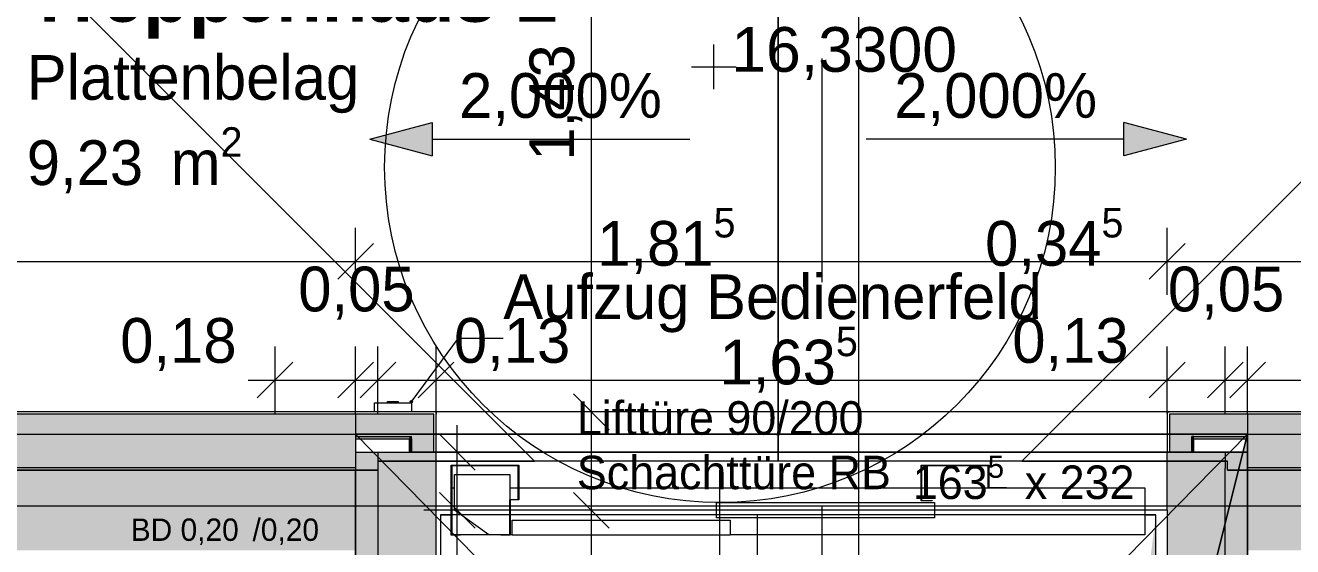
# Model space of a CAD drawing. Header units: metres. Extents: x -3 to 205, y -18 to 45.
# Drawn here: x 39.537 to 42.371, y -4.095 to -2.929 of the extents above; entities that cross this region are included whole.
import ezdxf

# ---------------------------------------------------------------- set-up
doc = ezdxf.new("R2010")
doc.units = ezdxf.units.M
doc.header["$MEASUREMENT"] = 0
doc.linetypes.add('Schnittlinie', pattern=[0.006, 0.003, -0.0015, 0, -0.0015])
doc.linetypes.add('Untersicht', pattern=[0.001, 0.0005, -0.0005])
for name, color, linetype in [('1._1.Stock  PP STG2_4_000 Achsraster', 7, 'Continuous'), ('1._1.Stock  PP STG2_4_110 Wand Aussen', 7, 'Continuous'), ('1._1.Stock  PP STG2_4_210 Decke', 7, 'Continuous'), ('1._1.Stock  PP STG2_4_221 Bodenaufbau - Abdichtung', 7, 'Continuous'), ('1._1.Stock  PP STG2_4_221 Bodenaufbau - Terrassenbelag', 7, 'Continuous'), ('1._1.Stock  PP STG2_4_270 Deckendurchbruchsymbol', 7, 'Continuous'), ('1._1.Stock  PP STG2_4_430 Aufzug', 7, 'Continuous'), ('1._1.Stock  PP STG2_4_810 Raum', 7, 'Continuous'), ('1._1.Stock  PP STG2_4_851 Marker Schnitt', 7, 'Continuous'), ('1._1.Stock  PP STG2_4_870 Dokumentation allgemein', 7, 'Continuous'), ('1._1.Stock  PP STG2_4_910 Allgemein Lageplan Höhen', 7, 'Continuous'), ('1._1.Stock  PP STG2_4_950 Polierplan Bemaßung', 7, 'Continuous')]:
    doc.layers.add(name, color=color, linetype=linetype)
doc.styles.add('ERSTELLTER_STIL_1', font='arial.ttf')
doc.styles.add('ERSTELLTER_STIL_2', font='')
doc.styles.add('ERSTELLTER_STIL_6', font='')
doc.styles.get('ERSTELLTER_STIL_2').set_extended_font_data('Eurostile')
doc.styles.get('ERSTELLTER_STIL_6').set_extended_font_data('Eurostile', bold=True)

msp = doc.modelspace()

# ---------------------------------------------------------------- hatches: boundary and pattern name
at = {"layer": '1._1.Stock  PP STG2_4_110 Wand Aussen', "linetype": 'Continuous', "lineweight": 13, "true_color": 0xff6400}
for points in [[(37.83, -3.9187), (40.275, -3.9187), (40.275, -3.7987), (37.83, -3.7987)], [(40.4, -3.7987), (40.275, -3.7987), (40.275, -3.8487), (40.4, -3.8487)], [(40.4, -3.8487), (40.45, -3.8487), (40.45, -3.7987)], [(40.4, -3.8487), (40.45, -3.7987), (40.4, -3.7987)], [(42.145, -3.7987), (42.095, -3.7987), (42.145, -3.8487)], [(42.145, -3.8487), (42.095, -3.7987), (42.095, -3.8487)], [(42.145, -3.8487), (42.27, -3.8487), (42.27, -3.7987), (42.145, -3.7987)], [(42.435, -3.7987), (42.27, -3.7987), (42.27, -3.9187), (42.435, -3.9187)], [(40.4, -3.8487), (40.4, -3.8837), (40.45, -3.8837), (40.45, -3.8487)], [(42.095, -3.8487), (42.095, -3.8837), (42.145, -3.8837), (42.145, -3.8487)]]:
    msp.add_hatch(color=30, dxfattribs=at).paths.add_polyline_path(points)
at = {"layer": '1._1.Stock  PP STG2_4_110 Wand Aussen', "linetype": 'Continuous', "lineweight": 0, "true_color": 0x373737}
for points in [[(40.395, -3.8487), (40.275, -3.8487), (40.275, -3.8537), (40.395, -3.8537)], [(40.395, -3.8537), (40.4, -3.8537), (40.4, -3.8487)], [(40.395, -3.8537), (40.4, -3.8487), (40.395, -3.8487)], [(40.395, -3.8537), (40.395, -3.8837), (40.4, -3.8837), (40.4, -3.8537)], [(42.15, -3.8487), (42.145, -3.8487), (42.15, -3.8537)], [(42.15, -3.8537), (42.145, -3.8487), (42.145, -3.8537)], [(42.145, -3.8537), (42.145, -3.8837), (42.15, -3.8837), (42.15, -3.8537)], [(42.15, -3.8537), (42.27, -3.8537), (42.27, -3.8487), (42.15, -3.8487)], [(37.71, -3.9237), (40.275, -3.9237), (40.275, -3.9187), (37.71, -3.9187)], [(42.435, -3.9187), (42.27, -3.9187), (42.27, -3.9237), (42.435, -3.9237)]]:
    msp.add_hatch(color=250, dxfattribs=at).paths.add_polyline_path(points)
at = {"layer": '1._1.Stock  PP STG2_4_110 Wand Aussen', "linetype": 'Continuous', "lineweight": 13, "true_color": 0x3f7f02}
for points in [[(37.705, -4.1037), (40.275, -4.1037), (40.275, -3.9237), (37.705, -3.9237)], [(42.435, -3.9237), (42.27, -3.9237), (42.27, -4.1037), (42.435, -4.1037)]]:
    msp.add_hatch(color=76, dxfattribs=at).paths.add_polyline_path(points)
at = {"layer": '1._1.Stock  PP STG2_4_270 Deckendurchbruchsymbol', "linetype": 'Continuous', "lineweight": 0}
msp.add_hatch(color=8, dxfattribs=at).paths.add_polyline_path([(40.275, -5.8737), (42.27, -5.8737), (42.27, -3.8437), (41.8635, -5.4671)])
at = {"layer": '1._1.Stock  PP STG2_4_430 Aufzug', "linetype": 'Continuous', "lineweight": 13, "true_color": 0xff6400}
for points in [[(40.275, -3.8837), (40.325, -3.9198), (40.325, -3.8837)], [(40.275, -3.8837), (40.275, -5.8237), (40.325, -5.8237), (40.325, -3.9198)], [(42.22, -3.8837), (42.22, -3.9198), (42.27, -3.8837)], [(42.27, -5.8237), (42.27, -3.8837), (42.22, -3.9198), (42.22, -5.8237)]]:
    msp.add_hatch(color=30, dxfattribs=at).paths.add_polyline_path(points)
at = {"layer": '1._1.Stock  PP STG2_4_430 Aufzug', "linetype": 'Continuous', "lineweight": 13, "true_color": 0x3f7f02}
for points in [[(40.325, -3.8837), (40.325, -3.9198), (40.455, -4.0137), (40.455, -3.8837)], [(42.09, -3.8837), (42.09, -4.0137), (42.22, -3.9198), (42.22, -3.8837)], [(40.455, -4.0137), (40.325, -3.9198), (40.325, -4.0137)], [(42.22, -3.9198), (42.09, -4.0137), (42.22, -4.0137)], [(40.325, -4.0137), (40.325, -5.6937), (40.455, -5.6937), (40.455, -4.0137)], [(42.22, -5.6937), (42.22, -4.0137), (42.09, -4.0137), (42.09, -5.6937)]]:
    msp.add_hatch(color=76, dxfattribs=at).paths.add_polyline_path(points)
at = {"layer": '1._1.Stock  PP STG2_4_430 Aufzug', "linetype": 'Continuous', "lineweight": 0, "true_color": 0x323232}
msp.add_hatch(color=250, dxfattribs=at).paths.add_polyline_path([(40.465, -5.6787), (42.065, -5.6787), (42.065, -4.0237), (41.88, -5.4903)])
at = {"layer": '1._1.Stock  PP STG2_4_950 Polierplan Bemaßung', "linetype": 'Continuous', "lineweight": 13, "true_color": 0x6c6cff}
for points in [[(40.3066, -3.1837), (40.4466, -3.2212), (40.4466, -3.1462)], [(42.1334, -3.1837), (41.9935, -3.1462), (41.9935, -3.2212)]]:
    msp.add_hatch(color=171, dxfattribs=at).paths.add_polyline_path(points)
at = {"layer": '1._1.Stock  PP STG2_4_950 Polierplan Bemaßung', "linetype": 'Continuous', "lineweight": 0, "true_color": 0x000000}
msp.add_hatch(color=18, dxfattribs=at).paths.add_polyline_path([(40.3975, -3.7707), (40.3977, -3.7717), (40.3983, -3.7725), (40.3991, -3.773), (40.4, -3.7732), (40.401, -3.773), (40.4018, -3.7725), (40.4023, -3.7717), (40.4025, -3.7707), (40.4023, -3.7698), (40.4018, -3.7689), (40.401, -3.7684), (40.4, -3.7682), (40.3991, -3.7684), (40.3983, -3.7689), (40.3977, -3.7698)])

# ---------------------------------------------------------------- linework, layer by layer
at = {"layer": '1._1.Stock  PP STG2_4_000 Achsraster', "color": 5, "linetype": 'Continuous', "lineweight": 0, "ltscale": 1000}
for p, q in [((41.4, 1.9963), (41.4, -16.0037)), ((30.9, -4.0037), (53.4, -4.0037))]:
    msp.add_line(p, q, dxfattribs=at)
at = {"layer": '1._1.Stock  PP STG2_4_110 Wand Aussen', "color": 7, "linetype": 'Continuous', "lineweight": 13, "ltscale": 1000}
for p, q in [((40.275, -3.7987), (37.83, -3.7987)), ((40.4, -3.7987), (40.275, -3.7987)), ((40.45, -3.7987), (40.4, -3.7987)), ((40.45, -3.8487), (40.45, -3.7987)), ((40.45, -3.8487), (40.45, -3.7987)), ((42.145, -3.7987), (42.095, -3.7987)), ((42.095, -3.7987), (42.095, -3.8487)), ((42.145, -3.7987), (42.095, -3.7987)), ((42.27, -3.7987), (42.145, -3.7987)), ((42.435, -3.7987), (42.27, -3.7987)), ((40.275, -3.8487), (40.4, -3.8487)), ((40.4, -3.8537), (40.4, -3.8487)), ((40.4, -3.8537), (40.4, -3.8487)), ((40.4, -3.8537), (40.4, -3.8837)), ((40.45, -3.8837), (40.45, -3.8487)), ((42.095, -3.8487), (42.095, -3.8837)), ((42.15, -3.8487), (42.145, -3.8487)), ((42.145, -3.8837), (42.145, -3.8487)), ((42.15, -3.8487), (42.145, -3.8487)), ((42.15, -3.8487), (42.27, -3.8487)), ((40.275, -3.9187), (37.71, -3.9187)), ((42.435, -3.9187), (42.27, -3.9187))]:
    msp.add_line(p, q, dxfattribs=at)
at = {"layer": '1._1.Stock  PP STG2_4_110 Wand Aussen', "color": 7, "linetype": 'Continuous', "lineweight": 18, "ltscale": 1000}
for p, q in [((40.275, -3.9237), (37.705, -3.9237)), ((42.435, -3.9237), (42.27, -3.9237))]:
    msp.add_line(p, q, dxfattribs=at)
at = {"layer": '1._1.Stock  PP STG2_4_110 Wand Aussen', "color": 7, "linetype": 'Continuous', "lineweight": 13, "ltscale": 1000, "flags": 128}
for points in [[(40.275, -3.7937), (37.835, -3.7937)], [(40.455, -3.7937), (40.275, -3.7937)], [(40.455, -3.7937), (40.455, -3.7987)], [(42.09, -3.7937), (42.095, -3.7937)], [(42.09, -3.7937), (42.09, -3.8837)], [(42.27, -3.7937), (42.095, -3.7937)], [(42.435, -3.7937), (42.27, -3.7937)], [(40.275, -3.7987), (40.275, -3.9187)], [(40.275, -3.7987), (40.275, -3.8487)], [(40.455, -3.8837), (40.455, -3.7987)], [(42.27, -3.7987), (42.27, -3.9187)], [(42.27, -3.7987), (42.27, -3.8487)], [(40.275, -3.8487), (40.275, -3.8537)], [(42.27, -3.8487), (42.27, -3.8537)], [(40.4, -3.8837), (40.395, -3.8837)], [(40.45, -3.8837), (40.4, -3.8837)], [(40.455, -3.8837), (40.45, -3.8837)], [(42.09, -3.8837), (42.095, -3.8837)], [(42.095, -3.8837), (42.145, -3.8837)], [(42.145, -3.8837), (42.15, -3.8837)], [(40.275, -3.9187), (40.275, -3.9237)], [(42.27, -3.9187), (42.27, -3.9237)]]:
    msp.add_lwpolyline(points, dxfattribs=at)
at = {"layer": '1._1.Stock  PP STG2_4_110 Wand Aussen', "color": 7, "linetype": 'Continuous', "lineweight": 18, "ltscale": 1000, "flags": 128}
for points in [[(40.275, -3.8537), (40.395, -3.8537)], [(40.395, -3.8537), (40.395, -3.8837)], [(42.15, -3.8837), (42.15, -3.8537)], [(42.15, -3.8537), (42.27, -3.8537)], [(40.275, -3.9237), (40.275, -4.1037)], [(42.27, -3.9237), (42.27, -4.1037)]]:
    msp.add_lwpolyline(points, dxfattribs=at)
at = {"layer": '1._1.Stock  PP STG2_4_210 Decke', "color": 7, "linetype": 'Continuous', "lineweight": 13, "ltscale": 1000, "true_color": 0xf4f4f4, "flags": 128}
for points in [[(37.785, -2.4937), (37.785, -3.8437), (44.785, -3.8437), (44.785, -2.5737), (44.505, -2.5737), (44.505, -1.5487), (44.495, -1.5487), (44.495, -1.0837), (43.31, -1.0837), (43.31, -2.2937), (43.245, -2.2937), (43.245, -2.5237), (42.745, -2.5237), (42.745, -2.4237), (39.695, -2.4237), (39.695, -2.5237), (39.195, -2.5237), (39.195, -2.3637), (38.87, -2.3637), (38.87, -1.0937), (37.975, -1.0937), (37.975, -2.4937)], [(32.5844, -1.4987), (32.5972, -11.3837), (41.935, -11.3837), (41.935, -10.8837), (44.785, -10.8837), (44.785, -9.9837), (51.1258, -9.9837), (51.1621, -1.4987), (44.865, -1.4987), (44.865, -3.9237), (42.27, -3.9237), (42.27, -5.8737), (40.275, -5.8737), (40.275, -3.9237), (37.705, -3.9237), (37.705, -1.4987)]]:
    msp.add_lwpolyline(points, close=True, dxfattribs=at)
at = {"layer": '1._1.Stock  PP STG2_4_221 Bodenaufbau - Abdichtung', "color": 171, "linetype": 'Schnittlinie', "lineweight": 13, "ltscale": 1000, "true_color": 0x6c6cff, "flags": 128}
for points in [[(41.22, -2.4237), (41.22, -3.9037)], [(41.22, -3.9037), (41.22, -2.4237)], [(39.245, -2.4737), (40.675, -3.9037)], [(41.765, -3.9037), (43.195, -2.4737)], [(40.675, -3.9037), (39.295, -2.5237)], [(43.145, -2.5237), (41.765, -3.9037)], [(40.325, -3.9037), (40.325, -3.9237)], [(40.675, -3.9037), (40.325, -3.9037)], [(40.325, -3.904), (40.6753, -3.904)], [(41.22, -3.9037), (40.675, -3.9037)], [(41.765, -3.9037), (41.22, -3.9037)], [(41.7648, -3.9039), (42.225, -3.9039)], [(42.225, -3.9037), (41.765, -3.9037)], [(42.225, -3.9237), (42.225, -3.9037)], [(37.7947, -3.924), (40.325, -3.924)], [(40.325, -3.9237), (37.795, -3.9237)], [(42.485, -3.9237), (42.225, -3.9237)], [(42.225, -3.9239), (42.485, -3.9239)]]:
    msp.add_lwpolyline(points, dxfattribs=at)
at = {"layer": '1._1.Stock  PP STG2_4_221 Bodenaufbau - Terrassenbelag', "color": 7, "linetype": 'Continuous', "lineweight": 18, "ltscale": 1000, "flags": 128}
for points in [[(42.435, -3.7937), (37.985, -3.7937)], [(42.435, -3.7939), (37.985, -3.7939)]]:
    msp.add_lwpolyline(points, dxfattribs=at)
at = {"layer": '1._1.Stock  PP STG2_4_270 Deckendurchbruchsymbol', "color": 7, "linetype": 'Continuous', "lineweight": 13, "ltscale": 1000}
for p, q in [((40.275, -5.8737), (42.27, -3.8437)), ((40.275, -3.8437), (42.27, -5.8737))]:
    msp.add_line(p, q, dxfattribs=at)
at = {"layer": '1._1.Stock  PP STG2_4_270 Deckendurchbruchsymbol', "color": 7, "linetype": 'Continuous', "lineweight": 13, "ltscale": 1000, "flags": 128}
for points in [[(41.8635, -5.4671), (42.27, -3.8437), (40.275, -3.8437), (40.275, -5.8737)], [(40.275, -5.8737), (42.27, -5.8737), (42.27, -3.8437), (41.8635, -5.4671)], [(42.27, -5.8737), (42.27, -3.8437), (40.275, -3.8437), (40.275, -5.8737)]]:
    msp.add_lwpolyline(points, close=True, dxfattribs=at)
at = {"layer": '1._1.Stock  PP STG2_4_430 Aufzug', "color": 7, "linetype": 'Continuous', "lineweight": 13, "ltscale": 1000}
for p, q in [((40.317, -3.7937), (40.317, -3.7737)), ((40.317, -3.7737), (40.4, -3.7737)), ((40.3435, -3.7737), (40.3435, -3.7732)), ((40.3435, -3.7732), (40.3447, -3.7732)), ((40.3447, -3.7732), (40.3479, -3.7732)), ((40.3465, -3.7727), (40.3465, -3.7707)), ((40.3465, -3.7707), (40.3474, -3.7707)), ((40.3474, -3.7727), (40.3465, -3.7727)), ((40.3474, -3.7707), (40.35, -3.7707)), ((40.35, -3.7727), (40.3474, -3.7727)), ((40.3479, -3.7732), (40.3528, -3.7732)), ((40.35, -3.7707), (40.3539, -3.7707)), ((40.3539, -3.7727), (40.35, -3.7727)), ((40.3528, -3.7732), (40.3585, -3.7732)), ((40.3539, -3.7707), (40.3585, -3.7707)), ((40.3585, -3.7727), (40.3539, -3.7727)), ((40.3585, -3.7707), (40.3631, -3.7707)), ((40.3631, -3.7727), (40.3585, -3.7727)), ((40.3585, -3.7732), (40.3643, -3.7732)), ((40.3631, -3.7707), (40.367, -3.7707)), ((40.367, -3.7727), (40.3631, -3.7727)), ((40.3643, -3.7732), (40.3691, -3.7732)), ((40.367, -3.7707), (40.3696, -3.7707)), ((40.3696, -3.7727), (40.367, -3.7727)), ((40.3691, -3.7732), (40.3724, -3.7732)), ((40.3696, -3.7707), (40.3705, -3.7707)), ((40.3705, -3.7727), (40.3696, -3.7727)), ((40.3705, -3.7707), (40.3705, -3.7727)), ((40.3724, -3.7732), (40.3735, -3.7732)), ((40.3735, -3.7732), (40.3735, -3.7737)), ((40.4, -3.7737), (40.4, -3.7937)), ((40.489, -3.9132), (40.64, -3.9132)), ((40.489, -4.0692), (40.489, -3.9132)), ((40.639, -3.9142), (40.49, -3.9142)), ((40.49, -3.9142), (40.49, -4.0682)), ((40.496, -4.0137), (40.496, -3.9337)), ((40.496, -3.9337), (40.62, -3.9337)), ((40.62, -3.9337), (40.62, -4.0687)), ((40.639, -3.9897), (40.639, -3.9142)), ((40.64, -3.9132), (40.64, -3.9907)), ((41.09, -4.2537), (41.09, -3.9237)), ((41.54, -3.9132), (41.691, -3.9132)), ((41.54, -3.9927), (41.54, -3.9132)), ((41.69, -3.9142), (41.541, -3.9142)), ((41.541, -3.9142), (41.541, -3.9917)), ((41.69, -3.9642), (41.69, -3.9142)), ((41.691, -3.9132), (41.691, -3.9632)), ((40.49, -3.9637), (40.496, -3.9637)), ((40.49, -4.0682), (40.49, -3.9637)), ((40.62, -3.9637), (40.639, -3.9637)), ((40.64, -3.9637), (41.54, -3.9637)), ((41.541, -3.9637), (41.69, -3.9637)), ((41.7305, -3.9642), (41.69, -3.9642)), ((41.691, -3.9632), (41.7305, -3.9632)), ((41.7305, -3.9632), (41.7305, -3.9642)), ((41.7305, -3.9637), (42.04, -3.9637)), ((42.04, -3.9637), (42.04, -4.0687)), ((40.62, -4.0682), (40.62, -3.9897)), ((40.62, -3.9897), (40.639, -3.9897)), ((40.621, -3.9907), (40.621, -4.0692)), ((40.64, -3.9907), (40.621, -3.9907)), ((41.5645, -3.9927), (41.54, -3.9927)), ((41.541, -3.9917), (41.5645, -3.9917)), ((41.5645, -3.9917), (41.5645, -3.9927)), ((40.465, -4.0237), (40.489, -4.0237)), ((40.489, -4.0237), (40.465, -4.0237)), ((40.465, -4.0237), (40.465, -5.6787)), ((42.065, -4.0237), (40.465, -4.0237)), ((40.573, -4.0687), (40.496, -4.0137)), ((41.0826, -3.9967), (41.57, -3.9967)), ((41.0826, -4.0307), (41.0826, -3.9967)), ((41.173, -4.0237), (41.173, -5.6787)), ((41.57, -3.9967), (41.57, -4.0307)), ((42.04, -4.0237), (42.065, -4.0237)), ((42.065, -4.0237), (42.04, -4.0237)), ((42.065, -5.6787), (42.065, -4.0237)), ((40.6251, -4.0357), (41.1125, -4.0357)), ((40.6251, -4.0697), (40.6251, -4.0357)), ((41.57, -4.0307), (41.0826, -4.0307)), ((41.1125, -4.0357), (41.1125, -4.0697)), ((40.5095, -4.0692), (40.489, -4.0692)), ((40.49, -4.0682), (40.5095, -4.0682)), ((40.5095, -4.0682), (40.5095, -4.0692)), ((40.573, -4.0687), (40.5095, -4.0687)), ((40.62, -4.0687), (40.573, -4.0687)), ((40.6, -4.0692), (40.6, -4.0687)), ((40.621, -4.0692), (40.6, -4.0692)), ((40.6251, -4.0687), (40.621, -4.0687)), ((41.1125, -4.0697), (40.6251, -4.0697)), ((42.04, -4.0687), (41.1125, -4.0687))]:
    msp.add_line(p, q, dxfattribs=at)
at = {"layer": '1._1.Stock  PP STG2_4_430 Aufzug', "color": 7, "linetype": 'Continuous', "lineweight": 18, "ltscale": 1000}
for p, q in [((40.325, -3.8837), (40.325, -3.9198)), ((40.455, -4.0137), (40.455, -3.8837)), ((40.455, -4.0137), (40.455, -3.8837)), ((42.09, -4.0137), (42.09, -3.8837)), ((42.09, -4.0137), (42.09, -3.8837)), ((42.22, -3.8837), (42.22, -3.9198)), ((40.325, -3.9198), (40.325, -4.0137)), ((42.22, -4.0137), (42.22, -3.9198)), ((40.325, -4.0137), (40.325, -5.6937)), ((42.22, -5.6937), (42.22, -4.0137))]:
    msp.add_line(p, q, dxfattribs=at)
at = {"layer": '1._1.Stock  PP STG2_4_430 Aufzug', "color": 8, "linetype": 'Schnittlinie', "lineweight": 13, "ltscale": 1000}
for p, q in [((42.09, -3.8837), (40.455, -3.8837)), ((42.09, -3.8837), (40.455, -3.8837)), ((42.09, -4.0137), (40.455, -4.0137)), ((42.09, -4.0137), (40.455, -4.0137))]:
    msp.add_line(p, q, dxfattribs=at)
at = {"layer": '1._1.Stock  PP STG2_4_430 Aufzug', "color": 30, "linetype": 'Continuous', "lineweight": 13, "ltscale": 1000, "true_color": 0xff6400, "flags": 128}
msp.add_lwpolyline([(40.275, -3.8837), (42.27, -3.8837), (42.27, -3.8437), (40.275, -3.8437)], close=True, dxfattribs=at)
at = {"layer": '1._1.Stock  PP STG2_4_430 Aufzug', "color": 7, "linetype": 'Continuous', "lineweight": 13, "ltscale": 1000, "flags": 128}
for points in [[(40.275, -3.8837), (40.325, -3.8837)], [(40.275, -3.8837), (40.275, -5.8237)], [(42.27, -3.8837), (42.22, -3.8837)], [(42.27, -5.8737), (42.27, -3.8837)]]:
    msp.add_lwpolyline(points, dxfattribs=at)
at = {"layer": '1._1.Stock  PP STG2_4_430 Aufzug', "color": 7, "linetype": 'Continuous', "lineweight": 18, "ltscale": 1000, "flags": 128}
for points in [[(40.325, -3.8837), (40.455, -3.8837)], [(42.22, -3.8837), (42.09, -3.8837)], [(40.455, -5.6937), (40.455, -4.0137)], [(42.09, -4.0137), (42.09, -5.6937)]]:
    msp.add_lwpolyline(points, dxfattribs=at)
at = {"layer": '1._1.Stock  PP STG2_4_851 Marker Schnitt', "color": 7, "linetype": 'Untersicht', "lineweight": 13, "ltscale": 1000}
msp.add_line((41.3179, 1.9963), (41.3179, -9.1314), dxfattribs=at)
at = {"layer": '1._1.Stock  PP STG2_4_870 Dokumentation allgemein', "color": 190, "linetype": 'Continuous', "lineweight": 0, "ltscale": 1000, "true_color": 0x9900ff}
msp.add_circle((41.09, -3.2467), 0.75, dxfattribs=at)
at = {"layer": '1._1.Stock  PP STG2_4_910 Allgemein Lageplan Höhen', "color": 7, "linetype": 'Continuous', "lineweight": 13, "ltscale": 1000}
for p, q in [((41.0765, -3.072), (41.0765, -2.972)), ((41.0265, -3.022), (41.1265, -3.022))]:
    msp.add_line(p, q, dxfattribs=at)
at = {"layer": '1._1.Stock  PP STG2_4_950 Polierplan Bemaßung', "color": 6, "linetype": 'Continuous', "lineweight": 13, "ltscale": 1000, "true_color": 0xfb02fe}
for p, q in [((40.8025, -3.7937), (40.8025, -2.3637)), ((40.275, -3.5321), (40.275, -3.3821)), ((42.09, -3.5321), (42.09, -3.3821)), ((40.315, -3.4171), (40.235, -3.4971)), ((42.13, -3.4171), (42.05, -3.4971)), ((37.835, -3.4571), (40.275, -3.4571)), ((40.275, -3.4571), (42.09, -3.4571)), ((42.09, -3.4571), (42.435, -3.4571)), ((40.7625, -3.7537), (40.8425, -3.8337)), ((40.8775, -3.7937), (40.7275, -3.7937)), ((40.8025, -4.0137), (40.8025, -3.7937)), ((40.7625, -3.9737), (40.8425, -4.0537)), ((40.8775, -4.0137), (40.7275, -4.0137)), ((40.8025, -5.7037), (40.8025, -4.0137))]:
    msp.add_line(p, q, dxfattribs=at)
at = {"layer": '1._1.Stock  PP STG2_4_950 Polierplan Bemaßung', "color": 171, "linetype": 'Continuous', "lineweight": 13, "ltscale": 1000, "true_color": 0x6c6cff}
for p, q in [((40.3066, -3.1837), (40.4466, -3.1462)), ((40.4466, -3.1462), (40.4466, -3.2212)), ((41.9935, -3.2212), (41.9935, -3.1462)), ((42.1334, -3.1837), (41.9935, -3.1462)), ((40.3066, -3.1837), (40.4466, -3.2212)), ((40.4466, -3.1837), (40.5066, -3.1837)), ((40.5066, -3.1837), (41.0229, -3.1837)), ((41.9334, -3.1837), (41.4171, -3.1837)), ((41.9935, -3.1837), (41.9334, -3.1837)), ((42.1334, -3.1837), (41.9935, -3.2212))]:
    msp.add_line(p, q, dxfattribs=at)
at = {"layer": '1._1.Stock  PP STG2_4_950 Polierplan Bemaßung', "color": 76, "linetype": 'Continuous', "lineweight": 13, "ltscale": 1000, "true_color": 0x3f7f02}
for p, q in [((40.095, -3.7975), (40.095, -3.6475)), ((40.275, -3.7975), (40.275, -3.6475)), ((40.325, -3.7975), (40.325, -3.6475)), ((40.455, -3.7975), (40.455, -3.6475)), ((42.09, -3.7975), (42.09, -3.6475)), ((42.22, -3.7975), (42.22, -3.6475)), ((42.27, -3.7975), (42.27, -3.6475)), ((40.135, -3.6825), (40.055, -3.7625)), ((40.315, -3.6825), (40.235, -3.7625)), ((40.365, -3.6825), (40.285, -3.7625)), ((40.495, -3.6825), (40.415, -3.7625)), ((42.13, -3.6825), (42.05, -3.7625)), ((42.26, -3.6825), (42.18, -3.7625)), ((42.31, -3.6825), (42.23, -3.7625)), ((40.035, -3.7225), (40.095, -3.7225)), ((40.095, -3.7225), (40.275, -3.7225)), ((40.275, -3.7225), (40.325, -3.7225)), ((40.325, -3.7225), (40.455, -3.7225)), ((40.455, -3.7225), (42.09, -3.7225)), ((42.09, -3.7225), (42.22, -3.7225)), ((42.22, -3.7225), (42.27, -3.7225)), ((42.27, -3.7225), (42.45, -3.7225)), ((40.5025, -3.8837), (40.5025, -3.8237)), ((40.5425, -3.9237), (40.4625, -3.8437)), ((40.5775, -3.8837), (40.4275, -3.8837)), ((40.5025, -4.0137), (40.5025, -3.8837)), ((40.4625, -3.9737), (40.5425, -4.0537)), ((40.5775, -4.0137), (40.4275, -4.0137)), ((40.5025, -5.7037), (40.5025, -4.0137))]:
    msp.add_line(p, q, dxfattribs=at)
at = {"layer": '1._1.Stock  PP STG2_4_950 Polierplan Bemaßung', "color": 7, "linetype": 'Continuous', "lineweight": 13, "ltscale": 1000}
for p, q in [((40.4015, -3.7687), (40.5054, -3.629)), ((40.5054, -3.629), (40.6054, -3.629))]:
    msp.add_line(p, q, dxfattribs=at)
msp.add_circle((40.4, -3.7707), 0.0025, dxfattribs=at)

# ---------------------------------------------------------------- texts
at = {"layer": '1._1.Stock  PP STG2_4_270 Deckendurchbruchsymbol', "color": 1, "linetype": 'Continuous', "lineweight": 0, "insert": (39.995, -4.0968), "char_height": 0.05, "attachment_point": 8, "style": 'ERSTELLTER_STIL_2'}
msp.add_mtext('\\A1;{\\pqc;\\pt0;\\fEurostile|b0|i0|c0|p0;\\W1.000000;BD 0,20\\fEurostile|b0|i0|c0|p0;\\W1.000000;\\A1{\\H.66x;\\S^  ;}\\fEurostile|b0|i0|c0|p0;\\W1.000000; /0,20\\fEurostile|b0|i0|c0|p0;\\W1.000000;\\A1{\\H.66x;\\S^  ;}\\fEurostile|b0|i0|c0|p0;\\W1.000000;\\fEurostile|b0|i0|c0|p0;\\W1.000000;\\A1{\\H.66x;\\S^  ;}}', dxfattribs=at)
at = {"layer": '1._1.Stock  PP STG2_4_810 Raum', "color": 7, "linetype": 'Continuous', "lineweight": 13, "attachment_point": 1}
for s, insert, char_height, style in [('\\A1;{\\pql;\\pt0;\\fEurostile|b1|i0|c0|p0;\\W1.000000;Treppenhaus 2}', (39.5397, -2.7962), 0.125, 'ERSTELLTER_STIL_6'), ('\\A1;{\\pql;\\pt0;\\fEurostile|b0|i0|c0|p0;\\W1.000000;Plattenbelag}', (39.5397, -2.9956), 0.1, 'ERSTELLTER_STIL_2'), ('\\A1;{\\pql;\\pt0,0.05;\\fEurostile|b0|i0|c0|p0;\\W1.000000;9,23\\fEurostile|b0|i0|c0|p0;\\W1.000000;\\A1{\\H.66x;\\S^  ;}\\fEurostile|b0|i0|c0|p0;\\W1.000000; m\\fEurostile|b0|i0|c0|p0;\\W1.000000;\\A1{\\H.66x;\\S2^  ;}}', (39.5397, -3.1571), 0.1, 'ERSTELLTER_STIL_2')]:
    msp.add_mtext(s, dxfattribs=dict(at, insert=insert, char_height=char_height, style=style))
at = {"layer": '1._1.Stock  PP STG2_4_910 Allgemein Lageplan Höhen', "color": 7, "linetype": 'Continuous', "lineweight": 13, "insert": (41.0765, -2.9331), "char_height": 0.1, "attachment_point": 1, "style": 'ERSTELLTER_STIL_1'}
msp.add_mtext('\\A1;{\\pql;\\fArial|b0|i0|c0|p0;\\W1.000000; 16,3300}', dxfattribs=at)
at = {"layer": '1._1.Stock  PP STG2_4_950 Polierplan Bemaßung', "color": 6, "linetype": 'Continuous', "lineweight": 13, "true_color": 0xfb02fe, "insert": (40.7825, -3.2319), "char_height": 0.1, "width": 0.306373, "attachment_point": 7, "rotation": 90, "style": 'ERSTELLTER_STIL_2'}
msp.add_mtext('\\A1;{\\pql;\\fEurostile|b0|i0|c0|p0;\\W1.000000;1,43}', dxfattribs=at)
at = {"layer": '1._1.Stock  PP STG2_4_950 Polierplan Bemaßung', "color": 171, "linetype": 'Continuous', "lineweight": 13, "true_color": 0x6c6cff, "char_height": 0.1, "style": 'ERSTELLTER_STIL_2'}
for s, insert, attachment_point in [('\\A1;{\\pql;\\fEurostile|b0|i0|c0|p0;\\W1.000000;2,000\\fEurostile|b0|i0|c0|p0;\\W1.000000;%}', (40.5066, -3.1547), 7), ('\\A1;{\\pqr;\\fEurostile|b0|i0|c0|p0;\\W1.000000;2,000\\fEurostile|b0|i0|c0|p0;\\W1.000000;%}', (41.9334, -3.1547), 9)]:
    msp.add_mtext(s, dxfattribs=dict(at, insert=insert, attachment_point=attachment_point))
at = {"layer": '1._1.Stock  PP STG2_4_950 Polierplan Bemaßung', "color": 6, "linetype": 'Continuous', "lineweight": 13, "true_color": 0xfb02fe, "char_height": 0.1, "attachment_point": 7, "style": 'ERSTELLTER_STIL_2'}
for s, insert in [('\\A1;{\\pql;\\fEurostile|b0|i0|c0|p0;\\W1.000000;1,81\\fEurostile|b0|i0|c0|p0;\\W1.000000;\\A1{\\H.66x;\\S5^  ;}}', (40.8154, -3.496)), ('\\A1;{\\pql;\\fEurostile|b0|i0|c0|p0;\\W1.000000;0,34\\fEurostile|b0|i0|c0|p0;\\W1.000000;\\A1{\\H.66x;\\S5^  ;}}', (41.6829, -3.496))]:
    msp.add_mtext(s, dxfattribs=dict(at, insert=insert))
at = {"layer": '1._1.Stock  PP STG2_4_950 Polierplan Bemaßung', "color": 76, "linetype": 'Continuous', "lineweight": 13, "true_color": 0x3f7f02, "char_height": 0.1, "width": 0.306373, "attachment_point": 7, "style": 'ERSTELLTER_STIL_2'}
for s, insert in [('\\A1;{\\pql;\\fEurostile|b0|i0|c0|p0;\\W1.000000;0,05}', (40.1468, -3.5875)), ('\\A1;{\\pql;\\fEurostile|b0|i0|c0|p0;\\W1.000000;0,05}', (42.0918, -3.5875)), ('\\A1;{\\pql;\\fEurostile|b0|i0|c0|p0;\\W1.000000;0,18}', (39.7487, -3.7025)), ('\\A1;{\\pql;\\fEurostile|b0|i0|c0|p0;\\W1.000000;0,13}', (40.495, -3.7025)), ('\\A1;{\\pql;\\fEurostile|b0|i0|c0|p0;\\W1.000000;0,13}', (41.7437, -3.7025))]:
    msp.add_mtext(s, dxfattribs=dict(at, insert=insert))
at = {"layer": '1._1.Stock  PP STG2_4_950 Polierplan Bemaßung', "color": 7, "linetype": 'Continuous', "lineweight": 13, "style": 'ERSTELLTER_STIL_2'}
for s, insert, char_height, attachment_point in [('\\A1;{\\pql;\\fEurostile|b0|i0|c0|p0;\\W1.000000;Aufzug Bedienerfeld}', (40.6054, -3.6164), 0.1, 7), ('\\A1;{\\pql;\\pt0,1;\\fEurostile|b0|i0|c0|p0;\\W1.000000;}', (40.7699, -3.7565), 0.075, 1), ('\\A1;{\\pql;\\pt0,1;\\fEurostile|b0|i0|c0|p0;\\W1.000000;Lifttüre 90/200\\fEurostile|b0|i0|c0|p0;\\W1.000000;\\A1{\\H.66x;\\S^  ;}\\fEurostile|b0|i0|c0|p0;\\W1.000000;\\fEurostile|b0|i0|c0|p0;\\W1.000000;\\A1{\\H.66x;\\S^  ;}\\fEurostile|b0|i0|c0|p0;\\W1.000000;\\fEurostile|b0|i0|c0|p0;\\W1.000000;\\fEurostile|b0|i0|c0|p0;\\W1.000000;\\fEurostile|b0|i0|c0|p0;\\W1.000000;\\fEurostile|b0|i0|c0|p0;\\W1.000000;\\fEurostile|b0|i0|c0|p0;\\W1.000000;\\fEurostile|b0|i0|c0|p0;\\W1.000000;\\A1{\\H.66x;\\S^  ;}\\fEurostile|b0|i0|c0|p0;\\W1.000000;\\fEurostile|b0|i0|c0|p0;\\W1.000000;\\A1{\\H.66x;\\S^  ;}\\fEurostile|b0|i0|c0|p0;\\W1.000000;\\fEurostile|b0|i0|c0|p0;\\W1.000000;\\fEurostile|b0|i0|c0|p0;\\W1.000000;\\fEurostile|b0|i0|c0|p0;\\W1.000000;\\fEurostile|b0|i0|c0|p0;\\W1.000000;\\fEurostile|b0|i0|c0|p0;\\W1.000000;\\fEurostile|b0|i0|c0|p0;\\W1.000000;\\A1{\\H.66x;\\S^  ;}\\fEurostile|b0|i0|c0|p0;\\W1.000000;\\fEurostile|b0|i0|c0|p0;\\W1.000000;\\A1{\\H.66x;\\S^  ;}\\fEurostile|b0|i0|c0|p0;\\W1.000000;\\fEurostile|b0|i0|c0|p0;\\W1.000000;\\fEurostile|b0|i0|c0|p0;\\W1.000000;\\fEurostile|b0|i0|c0|p0;\\W1.000000;\\fEurostile|b0|i0|c0|p0;\\W1.000000;\\fEurostile|b0|i0|c0|p0;\\W1.000000;\\fEurostile|b0|i0|c0|p0;\\W1.000000;\\A1{\\H.66x;\\S^  ;}\\fEurostile|b0|i0|c0|p0;\\W1.000000;\\fEurostile|b0|i0|c0|p0;\\W1.000000;\\A1{\\H.66x;\\S^  ;}\\fEurostile|b0|i0|c0|p0;\\W1.000000;\\fEurostile|b0|i0|c0|p0;\\W1.000000;\\fEurostile|b0|i0|c0|p0;\\W1.000000;\\fEurostile|b0|i0|c0|p0;\\W1.000000;\\fEurostile|b0|i0|c0|p0;\\W1.000000;\\fEurostile|b0|i0|c0|p0;\\W1.000000;\\fEurostile|b0|i0|c0|p0;\\W1.000000;\\A1{\\H.66x;\\S^  ;}\\fEurostile|b0|i0|c0|p0;\\W1.000000;\\fEurostile|b0|i0|c0|p0;\\W1.000000;\\A1{\\H.66x;\\S^  ;}\\fEurostile|b0|i0|c0|p0;\\W1.000000;\\fEurostile|b0|i0|c0|p0;\\W1.000000;\\fEurostile|b0|i0|c0|p0;\\W1.000000;\\fEurostile|b0|i0|c0|p0;\\W1.000000;\\fEurostile|b0|i0|c0|p0;\\W1.000000;\\fEurostile|b0|i0|c0|p0;\\W1.000000;\\fEurostile|b0|i0|c0|p0;\\W1.000000;\\A1{\\H.66x;\\S^  ;}\\fEurostile|b0|i0|c0|p0;\\W1.000000;}', (40.7699, -3.7698), 0.075, 1), ('\\A1;{\\pql;\\pt0,1;\\fEurostile|b0|i0|c0|p0;\\W1.000000;Schachttüre RB}', (40.7699, -3.8917), 0.075, 1), ('\\A1;{\\pql;\\pt0,1;\\fEurostile|b0|i0|c0|p0;\\W1.000000;163\\fEurostile|b0|i0|c0|p0;\\W1.000000;\\A1{\\H.66x;\\S5^  ;}\\fEurostile|b0|i0|c0|p0;\\W1.000000;\\fEurostile|b0|i0|c0|p0;\\W1.000000;\\A1{\\H.66x;\\S^  ;}\\fEurostile|b0|i0|c0|p0;\\W1.000000; x \\fEurostile|b0|i0|c0|p0;\\W1.000000;\\fEurostile|b0|i0|c0|p0;\\W1.000000;\\fEurostile|b0|i0|c0|p0;\\W1.000000;\\fEurostile|b0|i0|c0|p0;\\W1.000000;\\fEurostile|b0|i0|c0|p0;\\W1.000000;232\\fEurostile|b0|i0|c0|p0;\\W1.000000;\\A1{\\H.66x;\\S^  ;}\\fEurostile|b0|i0|c0|p0;\\W1.000000;\\fEurostile|b0|i0|c0|p0;\\W1.000000;\\A1{\\H.66x;\\S^  ;}\\fEurostile|b0|i0|c0|p0;\\W1.000000;\\fEurostile|b0|i0|c0|p0;\\W1.000000;\\fEurostile|b0|i0|c0|p0;\\W1.000000;\\fEurostile|b0|i0|c0|p0;\\W1.000000;\\fEurostile|b0|i0|c0|p0;\\W1.000000;\\fEurostile|b0|i0|c0|p0;\\W1.000000;\\fEurostile|b0|i0|c0|p0;\\W1.000000;\\A1{\\H.66x;\\S^  ;}\\fEurostile|b0|i0|c0|p0;\\W1.000000;\\fEurostile|b0|i0|c0|p0;\\W1.000000;\\A1{\\H.66x;\\S^  ;}\\fEurostile|b0|i0|c0|p0;\\W1.000000;\\fEurostile|b0|i0|c0|p0;\\W1.000000;\\fEurostile|b0|i0|c0|p0;\\W1.000000;\\fEurostile|b0|i0|c0|p0;\\W1.000000;\\fEurostile|b0|i0|c0|p0;\\W1.000000;\\fEurostile|b0|i0|c0|p0;\\W1.000000;\\fEurostile|b0|i0|c0|p0;\\W1.000000;\\A1{\\H.66x;\\S^  ;}\\fEurostile|b0|i0|c0|p0;\\W1.000000;\\fEurostile|b0|i0|c0|p0;\\W1.000000;\\A1{\\H.66x;\\S^  ;}\\fEurostile|b0|i0|c0|p0;\\W1.000000;\\fEurostile|b0|i0|c0|p0;\\W1.000000;\\fEurostile|b0|i0|c0|p0;\\W1.000000;\\fEurostile|b0|i0|c0|p0;\\W1.000000;\\fEurostile|b0|i0|c0|p0;\\W1.000000;\\fEurostile|b0|i0|c0|p0;\\W1.000000;\\fEurostile|b0|i0|c0|p0;\\W1.000000;\\A1{\\H.66x;\\S^  ;}\\fEurostile|b0|i0|c0|p0;\\W1.000000;\\fEurostile|b0|i0|c0|p0;\\W1.000000;\\A1{\\H.66x;\\S^  ;}\\fEurostile|b0|i0|c0|p0;\\W1.000000;\\fEurostile|b0|i0|c0|p0;\\W1.000000;\\fEurostile|b0|i0|c0|p0;\\W1.000000;\\fEurostile|b0|i0|c0|p0;\\W1.000000;\\fEurostile|b0|i0|c0|p0;\\W1.000000;\\fEurostile|b0|i0|c0|p0;\\W1.000000;\\fEurostile|b0|i0|c0|p0;\\W1.000000;\\A1{\\H.66x;\\S^  ;}\\fEurostile|b0|i0|c0|p0;\\W1.000000;}', (41.5213, -3.8917), 0.075, 1)]:
    msp.add_mtext(s, dxfattribs=dict(at, insert=insert, char_height=char_height, attachment_point=attachment_point))
at = {"layer": '1._1.Stock  PP STG2_4_950 Polierplan Bemaßung', "color": 76, "linetype": 'Continuous', "lineweight": 13, "true_color": 0x3f7f02, "insert": (41.089, -3.7615), "char_height": 0.1, "attachment_point": 7, "style": 'ERSTELLTER_STIL_2'}
msp.add_mtext('\\A1;{\\pql;\\fEurostile|b0|i0|c0|p0;\\W1.000000;1,63\\fEurostile|b0|i0|c0|p0;\\W1.000000;\\A1{\\H.66x;\\S5^  ;}}', dxfattribs=at)

doc.saveas('drawing.dxf')
